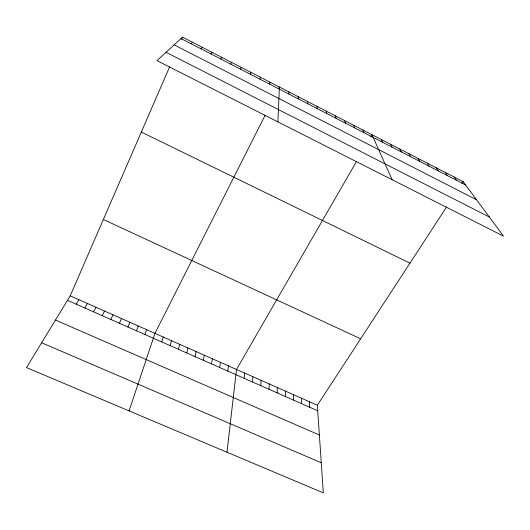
<?xml version="1.0" encoding="UTF-8"?>
<svg xmlns="http://www.w3.org/2000/svg" width="530" height="530" viewBox="0 0 530 530"><rect width="100%" height="100%" fill="white"/><g stroke="black" fill="none" stroke-linecap="round" stroke-linejoin="round"><path stroke-width="0.79" d="M285.378 396.506L285.385 391.094M277.216 392.902L277.316 387.523M269.021 389.285L269.22 383.939M277.892 121.874L279.396 87.006L278.661 88.464M260.793 385.648L261.091 380.341M252.532 382.004L252.929 376.724M244.237 378.341L244.734 373.1M269.684 84.171L269.909 82.117M226.992 452.223L236.506 369.456L356.538 161.405M227.794 371.086L228.496 365.912M219.652 367.495L220.447 362.348M211.477 363.885L212.378 358.777M260.011 79.195L260.382 77.208M203.268 360.261L204.269 355.186M195.027 356.624L196.133 351.582M186.759 352.973L187.965 347.965M178.451 349.31L179.763 344.334M250.292 74.193L250.809 72.279M170.117 345.626L171.528 340.691M161.749 341.936L163.266 337.034M129.075 410.889L154.972 333.363L265.192 115.129M240.534 69.172L241.19 67.323M144.909 334.503L146.644 329.673M136.442 330.766L138.284 325.976M127.942 327.01L129.89 322.26M446.558 207.005L317.337 405.238L323.333 492.88L26.5 367.601L70.205 295.839L169.679 66.74M181.611 39.26L182.539 37.12L463.107 181.624L503.5 236.141L157.006 60.639L182.539 37.12M119.402 323.247L121.463 318.53M230.729 64.123L231.524 62.348M110.836 319.464L113.003 314.787M102.23 315.668L104.509 311.024M93.598 311.852L95.99 307.254M84.926 308.023L87.43 303.465M220.871 59.055L221.818 57.346M76.221 304.18L78.837 299.655M370.755 136.753L371.954 134.68L392.154 179.743M461.822 183.599L463.107 181.624M210.973 53.961L212.066 52.324M201.029 48.846L202.268 47.283M191.038 43.705L192.43 42.208M41.625 342.764L321.273 462.783M55.464 320.04L319.378 435.024M70.205 295.839L317.337 405.238M67.476 300.325L317.715 410.776M103.35 219.506L360.645 338.802M141.318 132.056L409.955 263.165M166.056 52.304L489.336 217.028M174.138 44.858L476.55 199.77M180.995 38.538L465.585 184.97M454.177 177.027L456.529 180.313M445.2 172.409L447.439 175.635M436.19 167.765L438.303 170.932M427.14 163.101L429.134 166.215M418.044 158.417L419.912 161.471M408.908 153.713L410.657 156.708M399.733 148.99L401.349 151.918M390.517 144.239L392.008 147.108M381.255 139.47L382.62 142.278M362.884 130.009L363.991 132.692M353.775 125.312L354.749 127.942M344.619 120.601L345.467 123.165M335.43 115.865L336.146 118.369M326.195 111.108L326.785 113.552M316.92 106.331L317.371 108.71M307.605 101.535L307.923 103.847M298.244 96.712L298.43 98.958M309.394 401.727L309.679 407.232M301.424 398.196L301.61 403.668M288.843 91.869L288.89 94.055M293.415 394.651L293.514 400.09"/></g></svg>
